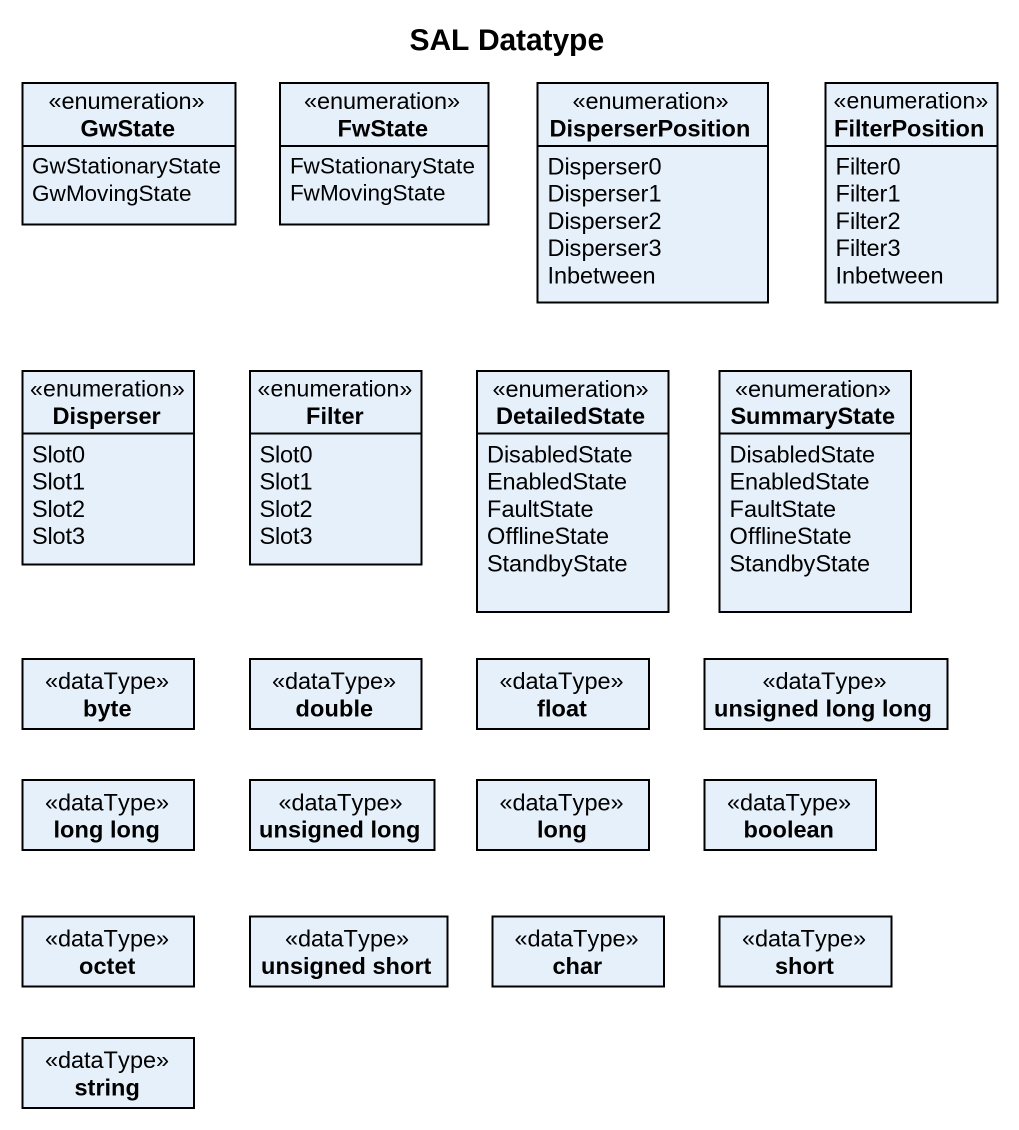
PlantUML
@startuml
title SAL Datatype
hide circle
hide empty members
enum GwState {
  GwStationaryState
  GwMovingState
}
enum FwState {
  FwStationaryState
  FwMovingState
}
enum DisperserPosition {
  Disperser0
  Disperser1
  Disperser2
  Disperser3
  Inbetween
}
enum FilterPosition {
  Filter0
  Filter1
  Filter2
  Filter3
  Inbetween
}
enum Disperser {
  Slot0
  Slot1
  Slot2
  Slot3
}
enum Filter {
  Slot0
  Slot1
  Slot2
  Slot3
}
enum DetailedState {
  DisabledState
  EnabledState
  FaultState
  OfflineState
  StandbyState
}
enum SummaryState {
  DisabledState
  EnabledState
  FaultState
  OfflineState
  StandbyState
}
class byte <<dataType>>
class double <<dataType>>
class float <<dataType>>
class "unsigned long long" as unsigned_long_long <<dataType>>
class "long long" as long_long <<dataType>>
class "unsigned long" as unsigned_long <<dataType>>
class long <<dataType>>
class boolean <<dataType>>
class octet <<dataType>>
class "unsigned short" as unsigned_short <<dataType>>
class char <<dataType>>
class short <<dataType>>
class string <<dataType>>
@enduml
